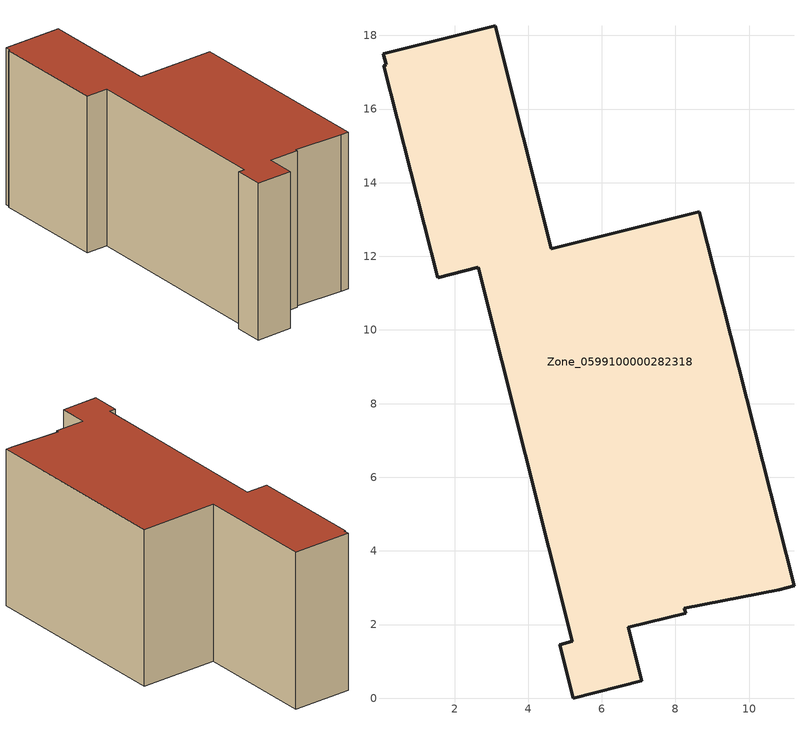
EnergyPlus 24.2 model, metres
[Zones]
Zone_0599100000282318
 floor ground (C_G): 0.08,17.18 0.14,17.2 0.07,17.5 3.1,18.26 4.63,12.2 8.65,13.21 11.22,3.05 10.82,2.95 8.24,2.44 8.28,2.31 6.72,1.92 7.09,0.47 5.22,0 4.86,1.45 5.19,1.54 2.65,11.7 1.54,11.42 z0
 wall outside (C_F): 7.09,0.47 6.72,1.92 8.28,2.31 8.24,2.44 10.82,2.95 11.22,3.05 8.65,13.21 4.63,12.2 3.1,18.26 0.07,17.5 0.14,17.2 0.08,17.18 1.54,11.42 2.65,11.7 5.19,1.54 4.86,1.45 5.22,0 7.09,0.47 z0:8.31
 roof outside (C_R): 0.14,17.2 0.08,17.18 1.54,11.42 2.65,11.7 5.19,1.54 4.86,1.45 5.22,0 7.09,0.47 6.72,1.92 8.28,2.31 8.24,2.44 10.82,2.95 11.22,3.05 8.65,13.21 4.63,12.2 3.1,18.26 0.07,17.5 z8.31
[BUILDING]
Pand.0599100000282318: North Axis=0; Terrain=City; Loads Convergence Tolerance Value=0.04; Temperature Convergence Tolerance Value=0.4; Solar Distribution=FullExterior; Maximum Number of Warmup Days=25; Minimum Number of Warmup Days=1
[Site:Location]
Rotterdam.The.Hague.AP_ZH_NLD Design_Conditions: Latitude=51.96; Longitude=4.45; Time Zone=1; Elevation=-4.5
[SITE:GROUNDTEMPERATURE:BUILDINGSURFACE]
18, 18, 18, 18, 18, 18, 18, 18, 18, 18, 18, 18
[MATERIAL] Thermal Absorptance=0.9; Solar Absorptance=0.7; Visible Absorptance=0.7
Name | Roughness | Thickness | Conductivity | Density | Specific Heat
G.TI.1975-1991 | MediumSmooth | 0.15 | 0.288461 | 540 | 1210
F.TI.1975-1991 | Rough | 0.3 | 0.230769 | 1920 | 840
R.TI.1975-1991 | MediumRough | 0.2 | 0.153846 | 1500 | 1000
[CONSTRUCTION]
C_G: G.TI.1975-1991
C_F: F.TI.1975-1991
C_R: R.TI.1975-1991
[ZONE]
Zone_0599100000282318: Type=1; Multiplier=1; Ceiling Height=Autocalculate; Volume=Autocalculate; Floor Area=autocalculate; Part of Total Floor Area=Yes
[ZONEINFILTRATION:DESIGNFLOWRATE]
Infil_Zone_0599100000282318: Zone or ZoneList or Space or SpaceList=Zone_0599100000282318; Schedule=AlwaysOn; Design Flow Rate Calculation Method=Flow/Area; Flow Rate per Floor Area=0.003; Constant Term Coefficient=1; Temperature Term Coefficient=0; Velocity Term Coefficient=0; Velocity Squared Term Coefficient=0
[HVACTEMPLATE:ZONE:IDEALLOADSAIRSYSTEM]
Zone_0599100000282318: Maximum Heating Supply Air Temperature=50; Minimum Cooling Supply Air Temperature=13; Maximum Heating Supply Air Humidity Ratio=0.0156; Minimum Cooling Supply Air Humidity Ratio=0.0077; Heating Limit=NoLimit; Cooling Limit=NoLimit; Dehumidification Control Type=ConstantSensibleHeatRatio; Cooling Sensible Heat Ratio=0.7; Dehumidification Setpoint=60; Humidification Control Type=None; Humidification Setpoint=30; Outdoor Air Method=None; Outdoor Air Flow Rate per Person=0.00944; Outdoor Air Flow Rate per Zone Floor Area=0; Outdoor Air Flow Rate per Zone=0; Demand Controlled Ventilation Type=None; Outdoor Air Economizer Type=NoEconomizer; Heat Recovery Type=None; Sensible Heat Recovery Effectiveness=0.7; Latent Heat Recovery Effectiveness=0.65
[ZONECONTROL:THERMOSTAT]
ThermostatControl_Zone_0599100000282318: Zone or ZoneList=Zone_0599100000282318; Control Type Schedule=DualSetpointControlType; Control 1=Thermostat_Zone_0599100000282318; Temperature Difference Between Cutout And Setpoint=0
[THERMOSTATSETPOINT:DUALSETPOINT]
Thermostat_Zone_0599100000282318: Heating Setpoint Temperature Schedule=HeatingSetpoint_Zone_0599100000282318; Cooling Setpoint Temperature Schedule=CoolingSetpoint_Zone_0599100000282318
[SCHEDULE:COMPACT]
HeatingSetpoint_Zone_0599100000282318: Through: 12/31, For: AllDays, Until: 24:00, 21
CoolingSetpoint_Zone_0599100000282318: Through: 12/31, For: AllDays, Until: 24:00, 24
DualSetpointControlType: Through: 12/31, For: AllDays, Until: 24:00, 4
AlwaysOn: Through: 12/31, For: AllDays, Until: 24:00, 1
